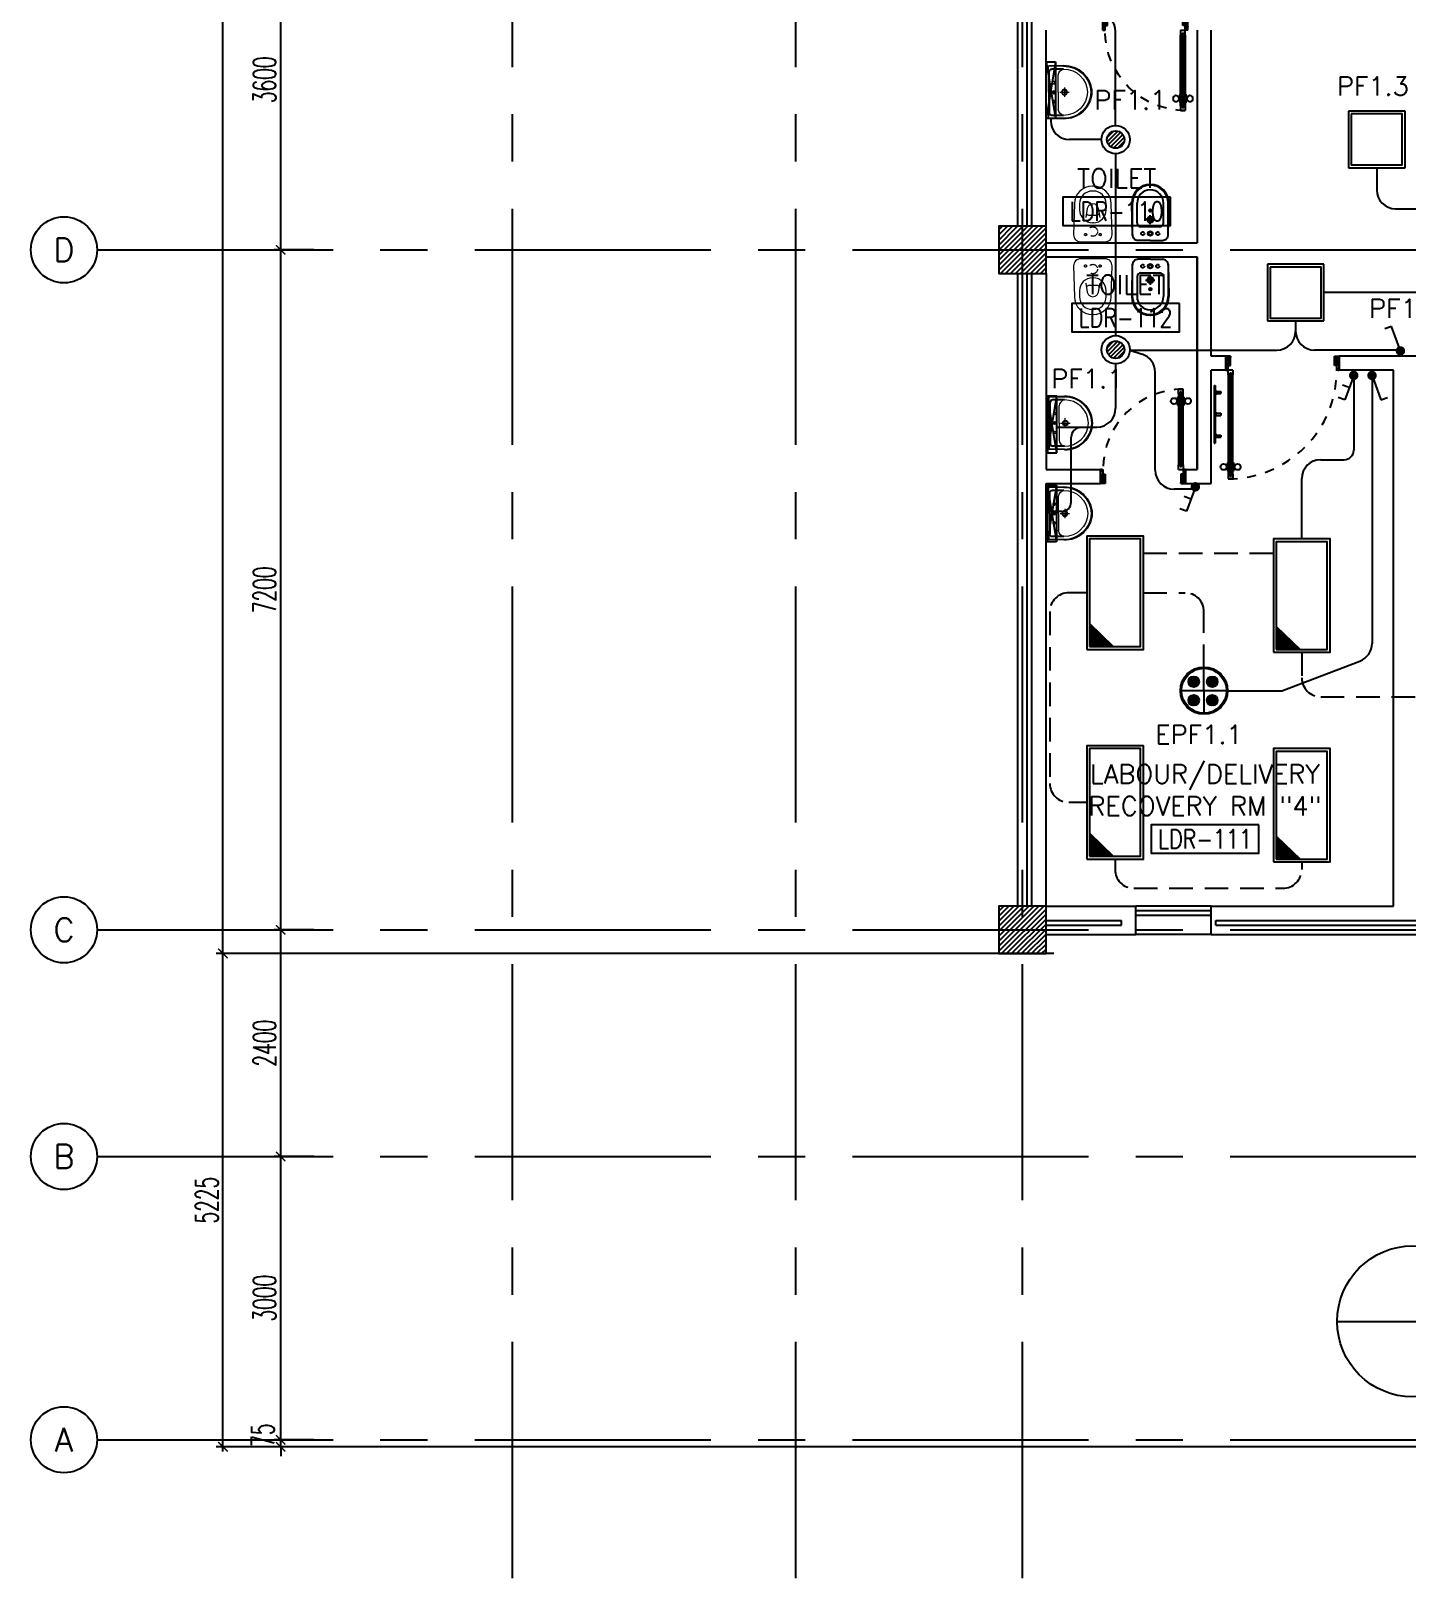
# Model space of a CAD drawing. Extents: x -0.3 to 91.9, y -1.1 to 78.4.
# Drawn here: x -0.35 to 14.22, y -1.11 to 15.27 of the extents above; entities that cross this region are included whole.
import ezdxf
from ezdxf.enums import TextEntityAlignment as Align

# ---------------------------------------------------------------- set-up
doc = ezdxf.new("R2010")
doc.units = 0
doc.header["$MEASUREMENT"] = 0
doc.header["$PDMODE"] = 34
for name, pattern in [('CENTERX2', [4, 2.5, -0.5, 0.5, -0.5]), ('DASHED', [0.75, 0.5, -0.25]), ('HIDDEN', [0.375, 0.25, -0.125]), ('HIDDEN2', [0.1875, 0.125, -0.0625])]:
    doc.linetypes.add(name, pattern=pattern)
doc.layers.get('0').update_dxf_attribs({"linetype": 'CONTINUOUS'})
doc.layers.get('DEFPOINTS').update_dxf_attribs({"linetype": 'CONTINUOUS'})
for name, color, linetype in [('AX-CR', 11, 'CONTINUOUS'), ('AX-DIM', 11, 'CONTINUOUS'), ('AX-TXT', 2, 'CONTINUOUS'), ('AXES', 11, 'CENTERX2'), ('COL', 11, 'CONTINUOUS'), ('DOOR', 7, 'CONTINUOUS'), ('E-CLINE', 4, 'CONTINUOUS'), ('E-HLINE', 4, 'HIDDEN'), ('E-LITE', 4, 'CONTINUOUS'), ('E-SWITCH', 4, 'CONTINUOUS'), ('E-TEXT', 4, 'CONTINUOUS'), ('EL-LITE', 4, 'CONTINUOUS'), ('FIX', 11, 'CONTINUOUS'), ('HAT', 11, 'CONTINUOUS'), ('INSUL', 11, 'CONTINUOUS'), ('NON-MEDICAL', 11, 'CONTINUOUS'), ('RM-BOX', 11, 'CONTINUOUS'), ('RM-NAME', 11, 'CONTINUOUS'), ('RM-NO', 11, 'CONTINUOUS'), ('TITLETEXT', 6, 'CONTINUOUS'), ('WALL', 11, 'CONTINUOUS'), ('WIN', 7, 'CONTINUOUS')]:
    doc.layers.add(name, color=color, linetype=linetype)
doc.styles.add('ROMANS', font='ROMANS.shx', dxfattribs={"width": 0.6})
doc.dimstyles.new('STANDARD in', dxfattribs={"dimtxt": 0.24, "dimasz": 0.1, "dimexe": 0.07, "dimexo": 0.05, "dimgap": 0.05, "dimtad": 1, "dimdec": 0, "dimlfac": 1000, "dimzin": 0, "dimdsep": 46, "dimtxsty": 'ROMANS', "dimblk": 'ARCHTICK', "dimcen": 0.05, "dimdle": 0.05, "dimclrd": 7, "dimclre": 7, "dimclrt": 2, "dimadec": 0, "dimazin": 0, "dimtfac": 1, "dimtdec": 0, "dimtmove": 2, "dimatfit": 3, "dimldrblk": 'ARCHTICK', "dimfxl": 0, "dimtolj": 1, "dimtzin": 0, "dimarcsym": 0})

# ---------------------------------------------------------------- blocks, each defined once
blk = doc.blocks.new('*X129')
at = {"color": 0}
for p, q in [((24139, 118273), (24616, 118750)), ((24139, 118326), (24563, 118750)), ((24139, 118379), (24510, 118750)), ((24139, 118432), (24457, 118750)), ((24139, 118485), (24404, 118750)), ((24139, 118538), (24351, 118750)), ((24139, 118591), (24298, 118750)), ((24139, 118644), (24245, 118750)), ((24139, 118697), (24192, 118750)), ((24169, 118250), (24639, 118720)), ((24222, 118250), (24639, 118667)), ((24275, 118250), (24639, 118614)), ((24328, 118250), (24639, 118561)), ((24381, 118250), (24639, 118508)), ((24434, 118250), (24639, 118455)), ((24487, 118250), (24639, 118402)), ((24540, 118250), (24639, 118349)), ((24593, 118250), (24639, 118296))]:
    blk.add_line(p, q, dxfattribs=at)
blk = doc.blocks.new('*X124')
at = {"color": 0}
for p, q in [((24139, 125485), (24604, 125950)), ((24139, 125538), (24551, 125950)), ((24139, 125591), (24498, 125950)), ((24139, 125644), (24445, 125950)), ((24139, 125697), (24392, 125950)), ((24139, 125750), (24338, 125950)), ((24139, 125803), (24285, 125950)), ((24139, 125857), (24232, 125950)), ((24139, 125910), (24179, 125950)), ((24157, 125450), (24639, 125932)), ((24210, 125450), (24639, 125879)), ((24263, 125450), (24639, 125826)), ((24316, 125450), (24639, 125773)), ((24369, 125450), (24639, 125720)), ((24422, 125450), (24639, 125667)), ((24475, 125450), (24639, 125614)), ((24528, 125450), (24639, 125561)), ((24581, 125450), (24639, 125508)), ((24634, 125450), (24639, 125455))]:
    blk.add_line(p, q, dxfattribs=at)
blk = doc.blocks.new('RM1')
at = {"layer": 'RM-BOX'}
blk.add_lwpolyline([(570, -200), (-570, -200), (-570, -500), (570, -500)], close=True, dxfattribs=at)
at = {"layer": 'RM-NAME', "style": 'ROMANS'}
for tag, p in [('ROOMNAME1', (0, 324)), ('ROOMNAME2', (0, 0))]:
    blk.add_attdef(tag, text='', height=200, dxfattribs=at).set_placement(p, align=Align.MIDDLE)
at = {"layer": 'RM-NO', "style": 'ROMANS', "width": 0.8}
blk.add_attdef('ROOMNO', text='', height=200, dxfattribs=at).set_placement((0, -350), align=Align.MIDDLE)
blk = doc.blocks.new('AXL')
at = {"layer": 'AX-CR'}
blk.add_circle((-350, 0), 350, dxfattribs=at)
at = {"layer": 'AX-TXT', "style": 'ROMANS'}
blk.add_attdef('AX', text='', height=250, dxfattribs=at).set_placement((-350, 0), align=Align.MIDDLE)
blk = doc.blocks.new('_ARCHTICK')
at = {"color": 0, "linetype": 'ByBlock', "const_width": 0.15}
blk.add_lwpolyline([(-0.5, -0.5), (0.5, 0.5)], dxfattribs=at)
blk = doc.blocks.new('*D159')
at = {"layer": 'AX-DIM', "color": 7, "lineweight": -2, "ltscale": 0.3}
for p, q in [((9.805, 64.82), (1.613, 64.82)), ((1.683, 5.45), (1.683, 64.87)), ((10.483, 5.5), (1.613, 5.5))]:
    blk.add_line(p, q, dxfattribs=at)
at = {"layer": 'DEFPOINTS', "color": 0, "ltscale": 0.3}
for p in [(1.683, 64.82), (9.855, 64.82), (10.533, 5.5)]:
    blk.add_point(p, dxfattribs=at)
at = {"layer": 'AX-DIM', "color": 7, "lineweight": -2, "ltscale": 0.3, "xscale": 0.1, "yscale": 0.1, "zscale": 0.1}
for p, rotation in [((1.683, 64.82), 90), ((1.683, 5.5), 270)]:
    blk.add_blockref('_ARCHTICK', p, dxfattribs=dict(at, rotation=rotation))
at = {"layer": 'AX-DIM', "color": 2, "ltscale": 0.3, "insert": (1.513, 35.16), "char_height": 0.24, "attachment_point": 5, "rotation": 90, "style": 'ROMANS'}
blk.add_mtext('\\A1;59320', dxfattribs=at)
blk = doc.blocks.new('*D171')
at = {"layer": 'AX-DIM', "color": 7, "lineweight": -2, "ltscale": 0.3}
for p, q in [((2.645, 16.55), (2.225, 16.55)), ((2.295, 12.9), (2.295, 16.6)), ((2.645, 12.95), (2.225, 12.95))]:
    blk.add_line(p, q, dxfattribs=at)
at = {"layer": 'DEFPOINTS', "color": 0, "ltscale": 0.3}
for p in [(2.295, 16.55), (2.695, 16.55), (2.695, 12.95)]:
    blk.add_point(p, dxfattribs=at)
at = {"layer": 'AX-DIM', "color": 7, "lineweight": -2, "ltscale": 0.3, "xscale": 0.1, "yscale": 0.1, "zscale": 0.1}
for p, rotation in [((2.295, 16.55), 90), ((2.295, 12.95), 270)]:
    blk.add_blockref('_ARCHTICK', p, dxfattribs=dict(at, rotation=rotation))
at = {"layer": 'AX-DIM', "color": 2, "ltscale": 0.3, "insert": (2.125, 14.75), "char_height": 0.24, "attachment_point": 5, "rotation": 90, "style": 'ROMANS'}
blk.add_mtext('\\A1;3600', dxfattribs=at)
blk = doc.blocks.new('*D172')
at = {"layer": 'AX-DIM', "color": 7, "lineweight": -2, "ltscale": 0.3}
for p, q in [((2.645, 12.95), (2.225, 12.95)), ((2.295, 5.7), (2.295, 13)), ((2.645, 5.75), (2.225, 5.75))]:
    blk.add_line(p, q, dxfattribs=at)
at = {"layer": 'DEFPOINTS', "color": 0, "ltscale": 0.3}
for p in [(2.295, 12.95), (2.695, 12.95), (2.695, 5.75)]:
    blk.add_point(p, dxfattribs=at)
at = {"layer": 'AX-DIM', "color": 7, "lineweight": -2, "ltscale": 0.3, "xscale": 0.1, "yscale": 0.1, "zscale": 0.1}
for p, rotation in [((2.295, 12.95), 90), ((2.295, 5.75), 270)]:
    blk.add_blockref('_ARCHTICK', p, dxfattribs=dict(at, rotation=rotation))
at = {"layer": 'AX-DIM', "color": 2, "ltscale": 0.3, "insert": (2.125, 9.35), "char_height": 0.24, "attachment_point": 5, "rotation": 90, "style": 'ROMANS'}
blk.add_mtext('\\A1;7200', dxfattribs=at)
blk = doc.blocks.new('*D173')
at = {"layer": 'AX-DIM', "color": 7, "lineweight": -2, "ltscale": 0.3}
for p, q in [((2.645, 5.75), (2.225, 5.75)), ((2.295, 3.3), (2.295, 5.8)), ((2.645, 3.35), (2.225, 3.35))]:
    blk.add_line(p, q, dxfattribs=at)
at = {"layer": 'DEFPOINTS', "color": 0, "ltscale": 0.3}
for p in [(2.295, 5.75), (2.695, 5.75), (2.695, 3.35)]:
    blk.add_point(p, dxfattribs=at)
at = {"layer": 'AX-DIM', "color": 7, "lineweight": -2, "ltscale": 0.3, "xscale": 0.1, "yscale": 0.1, "zscale": 0.1}
for p, rotation in [((2.295, 5.75), 90), ((2.295, 3.35), 270)]:
    blk.add_blockref('_ARCHTICK', p, dxfattribs=dict(at, rotation=rotation))
at = {"layer": 'AX-DIM', "color": 2, "ltscale": 0.3, "insert": (2.125, 4.55), "char_height": 0.24, "attachment_point": 5, "rotation": 90, "style": 'ROMANS'}
blk.add_mtext('\\A1;2400', dxfattribs=at)
blk = doc.blocks.new('*D174')
at = {"layer": 'AX-DIM', "color": 7, "lineweight": -2, "ltscale": 0.3}
for p, q in [((2.645, 3.35), (2.225, 3.35)), ((2.295, 0.3), (2.295, 3.4)), ((2.645, 0.35), (2.225, 0.35))]:
    blk.add_line(p, q, dxfattribs=at)
at = {"layer": 'DEFPOINTS', "color": 0, "ltscale": 0.3}
for p in [(2.295, 3.35), (2.695, 3.35), (2.695, 0.35)]:
    blk.add_point(p, dxfattribs=at)
at = {"layer": 'AX-DIM', "color": 7, "lineweight": -2, "ltscale": 0.3, "xscale": 0.1, "yscale": 0.1, "zscale": 0.1}
for p, rotation in [((2.295, 3.35), 90), ((2.295, 0.35), 270)]:
    blk.add_blockref('_ARCHTICK', p, dxfattribs=dict(at, rotation=rotation))
at = {"layer": 'AX-DIM', "color": 2, "ltscale": 0.3, "insert": (2.125, 1.85), "char_height": 0.24, "attachment_point": 5, "rotation": 90, "style": 'ROMANS'}
blk.add_mtext('\\A1;3000', dxfattribs=at)
blk = doc.blocks.new('COL50')
at = {"layer": 'COL'}
blk.add_lwpolyline([(-250, 250), (-250, -250), (250, -250), (250, 250)], close=True, dxfattribs=at)
blk = doc.blocks.new('*D183')
at = {"layer": 'AX-DIM', "color": 7, "lineweight": -2, "ltscale": 0.3}
for p, q in [((2.333, 5.5), (1.613, 5.5)), ((1.683, 0.225), (1.683, 5.55)), ((18.259, 0.275), (1.613, 0.275))]:
    blk.add_line(p, q, dxfattribs=at)
at = {"layer": 'DEFPOINTS', "color": 0, "ltscale": 0.3}
for p in [(1.683, 5.5), (2.383, 5.5), (18.309, 0.275)]:
    blk.add_point(p, dxfattribs=at)
at = {"layer": 'AX-DIM', "color": 7, "lineweight": -2, "ltscale": 0.3, "xscale": 0.1, "yscale": 0.1, "zscale": 0.1}
for p, rotation in [((1.683, 5.5), 90), ((1.683, 0.275), 270)]:
    blk.add_blockref('_ARCHTICK', p, dxfattribs=dict(at, rotation=rotation))
at = {"layer": 'AX-DIM', "color": 2, "ltscale": 0.3, "insert": (1.513, 2.887), "char_height": 0.24, "attachment_point": 5, "rotation": 90, "style": 'ROMANS'}
blk.add_mtext('\\A1;5225', dxfattribs=at)
blk = doc.blocks.new('*D184')
at = {"layer": 'AX-DIM', "color": 7, "lineweight": -2, "ltscale": 0.3}
for p, q in [((2.645, 0.35), (2.225, 0.35)), ((2.295, 0.35), (2.295, 0.45)), ((2.295, 0.275), (2.295, 0.35)), ((2.645, 0.275), (2.225, 0.275)), ((2.295, 0.275), (2.295, 0.175))]:
    blk.add_line(p, q, dxfattribs=at)
at = {"layer": 'DEFPOINTS', "color": 0, "ltscale": 0.3}
for p in [(2.295, 0.35), (2.695, 0.35), (2.695, 0.275)]:
    blk.add_point(p, dxfattribs=at)
at = {"layer": 'AX-DIM', "color": 7, "lineweight": -2, "ltscale": 0.3, "xscale": 0.1, "yscale": 0.1, "zscale": 0.1}
for p, rotation in [((2.295, 0.35), 270), ((2.295, 0.275), 90)]:
    blk.add_blockref('_ARCHTICK', p, dxfattribs=dict(at, rotation=rotation))
at = {"layer": 'AX-DIM', "color": 2, "ltscale": 0.3, "insert": (2.105, 0.398), "char_height": 0.24, "attachment_point": 5, "rotation": 90, "style": 'ROMANS'}
blk.add_mtext('\\A1;75', dxfattribs=at)
blk = doc.blocks.new('DOOR90')
at = {"layer": 'DOOR', "color": 0, "linetype": 'ByBlock'}
for p, q in [((-150, 0), (-150, -25)), ((-150, 0), (0, 0)), ((0, -50), (0, 0)), ((-1000, -25), (-1000, -75)), ((-1000, -75), (-1000, -25)), ((-950, -25), (-1000, -25)), ((-950, -75), (-1000, -75)), ((-970, -42), (-970, -58)), ((-950, -42), (-970, -42)), ((-950, -58), (-970, -58)), ((-950, -25), (-950, -42)), ((-950, -58), (-950, -75)), ((-918, -25), (-918, -18)), ((-828, -18), (-918, -18)), ((-918, -75), (-918, -82)), ((-828, -82), (-918, -82)), ((-905, -18), (-905, -9)), ((-905, -9), (-840, -9)), ((-905, -18), (-840, -18)), ((-905, -82), (-905, -91)), ((-905, -82), (-840, -82)), ((-905, -91), (-840, -91)), ((-840, -18), (-840, -9)), ((-840, -82), (-840, -91)), ((-828, -25), (-828, -18)), ((-828, -75), (-828, -82)), ((-200, -42), (-200, -25)), ((-200, -25), (-150, -25)), ((-180, -42), (-200, -42)), ((-200, -75), (-200, -58)), ((-200, -58), (-180, -58)), ((-150, -75), (-200, -75)), ((-180, -58), (-180, -42)), ((-150, -75), (-150, -25)), ((-150, -25), (-100, -25)), ((-100, -25), (-100, -50)), ((-100, -50), (0, -50)), ((-150, -900), (-150, -875)), ((-150, -875), (-100, -875)), ((0, -900), (-150, -900)), ((-150, -900), (0, -900)), ((-100, -850), (0, -850)), ((-100, -875), (-100, -850)), ((0, -850), (0, -900))]:
    blk.add_line(p, q, dxfattribs=at)
at = {"layer": 'DOOR', "color": 9, "linetype": 'ByBlock'}
for p, q in [((0, -50), (-114, 0)), ((0, -50), (-40, 0)), ((0, -50), (-100, -37)), ((0, -850), (-114, -900)), ((0, -850), (-100, -863)), ((0, -850), (-40, -900))]:
    blk.add_line(p, q, dxfattribs=at)
at = {"layer": 'DOOR', "linetype": 'ByBlock'}
for p, q in [((-200, -25), (-950, -25)), ((-200, -42), (-950, -42)), ((-200, -58), (-950, -58)), ((-950, -75), (-200, -75))]:
    blk.add_line(p, q, dxfattribs=at)
at = {"layer": 'DOOR', "color": 0, "linetype": 'ByBlock'}
for centre in [(-873, 24), (-873, -124)]:
    blk.add_circle(centre, 32.4, dxfattribs=at)
at = {"layer": 'DOOR', "color": 9, "linetype": 'ByBlock'}
for centre, radius, start, end in [((0, -50), 154, 161.1053, 166.2858), ((0, -50), 134, 158.1598, 169.28), ((0, -50), 94.4, 148.0182, 180), ((0, -50), 74.4, 137.7764, 180), ((0, -50), 114, 154.0838, 167.3774), ((0, -50), 54.4, 113.2074, 180), ((0, -50), 34.4, 90, 180), ((0, -50), 14.4, 90, 180), ((0, -850), 154, 193.7142, 198.8947), ((0, -850), 134, 190.72, 201.8402), ((0, -850), 94.4, 180, 211.9818), ((0, -850), 74.4, 180, 222.2236), ((0, -850), 54.4, 180, 246.7926), ((0, -850), 34.4, 180, 270), ((0, -850), 14.4, 180, 270)]:
    blk.add_arc(centre, radius, start, end, dxfattribs=at)
at = {"layer": 'DOOR', "linetype": 'HIDDEN', "ltscale": 0.5}
blk.add_arc((-150, -25), 850, 180, 270, dxfattribs=at)
blk = doc.blocks.new('DOOR100')
at = {"layer": 'DOOR', "color": 0, "linetype": 'ByBlock'}
for p, q in [((-82, 1205), (-91, 1205)), ((-91, 1205), (-91, 1140)), ((-75, 1218), (-82, 1218)), ((-82, 1128), (-82, 1218)), ((-82, 1205), (-82, 1140)), ((-25, 1300), (-75, 1300)), ((-75, 1300), (-25, 1300)), ((-75, 1250), (-75, 1300)), ((-58, 1250), (-75, 1250)), ((-42, 1270), (-58, 1270)), ((-58, 1250), (-58, 1270)), ((-42, 1250), (-42, 1270)), ((-25, 1250), (-42, 1250)), ((-25, 1250), (-25, 1300)), ((-25, 1218), (-18, 1218)), ((-18, 1128), (-18, 1218)), ((-18, 1205), (-9, 1205)), ((-18, 1205), (-18, 1140)), ((-9, 1205), (-9, 1140)), ((-82, 1140), (-91, 1140)), ((-75, 1128), (-82, 1128)), ((-25, 1128), (-18, 1128)), ((-18, 1140), (-9, 1140)), ((-75, 200), (-58, 200)), ((-75, 150), (-75, 200)), ((-58, 200), (-58, 180)), ((-58, 180), (-42, 180)), ((-42, 200), (-25, 200)), ((-42, 180), (-42, 200)), ((-25, 200), (-25, 150)), ((-1200, 0), (-1200, 150)), ((-1200, 150), (-1175, 150)), ((-1200, 150), (-1200, 0)), ((-1150, 0), (-1200, 0)), ((-1175, 150), (-1175, 100)), ((-1175, 100), (-1150, 100)), ((-1150, 100), (-1150, 0)), ((-75, 150), (-25, 150)), ((-50, 100), (-50, 0)), ((-25, 100), (-50, 100)), ((-50, 0), (0, 0)), ((0, 150), (-25, 150)), ((-25, 150), (-25, 100)), ((0, 150), (0, 0))]:
    blk.add_line(p, q, dxfattribs=at)
at = {"layer": 'DOOR', "linetype": 'ByBlock'}
for p, q in [((-75, 1250), (-75, 200)), ((-58, 200), (-58, 1250)), ((-42, 200), (-42, 1250)), ((-25, 200), (-25, 1250)), ((0, 0), (0, 150))]:
    blk.add_line(p, q, dxfattribs=at)
at = {"layer": 'DOOR', "color": 9, "linetype": 'ByBlock'}
for p, q in [((-1150, 0), (-1200, 114)), ((-1150, 0), (-1200, 40)), ((-1150, 0), (-1163, 100)), ((-50, 0), (0, 114)), ((-50, 0), (-37, 100)), ((-50, 0), (0, 40))]:
    blk.add_line(p, q, dxfattribs=at)
at = {"layer": 'DOOR', "color": 0, "linetype": 'ByBlock'}
for centre in [(-124, 1173), (24, 1173)]:
    blk.add_circle(centre, 32.4, dxfattribs=at)
at = {"layer": 'DOOR', "linetype": 'HIDDEN', "ltscale": 0.5}
blk.add_arc((-25, 150), 1150, 90, 180.0001, dxfattribs=at)
at = {"layer": 'DOOR', "color": 9, "linetype": 'ByBlock'}
for centre, radius, start, end in [((-1150, 0), 154, 103.7142, 108.8947), ((-1150, 0), 134, 100.72, 111.8402), ((-1150, 0), 94.4, 90, 121.9818), ((-1150, 0), 74.4, 90, 132.2236), ((-1150, 0), 54.4, 90, 156.7926), ((-1150, 0), 34.4, 90, 180), ((-1150, 0), 14.4, 90, 180), ((-50, 0), 94.4, 58.0182, 90), ((-50, 0), 74.4, 47.7764, 90), ((-50, 0), 54.4, 23.2074, 90), ((-50, 0), 34.4, 0, 90), ((-50, 0), 14.4, 0, 90), ((-50, 0), 134, 68.1598, 79.28), ((-50, 0), 114, 64.0838, 77.3774), ((-50, 0), 154, 71.1053, 76.2858)]:
    blk.add_arc(centre, radius, start, end, dxfattribs=at)
blk = doc.blocks.new('A$C49F1192B')
at = {"layer": 'DOOR', "color": 0, "linetype": 'ByBlock', "xscale": -1, "rotation": 270}
blk.add_blockref('DOOR100', (0, 1200), dxfattribs=at)
blk = doc.blocks.new('WC1')
at = {"layer": 'FIX', "lineweight": 20}
for p, q in [((-210, 204), (-538, 194)), ((-727, 5), (-727, -5)), ((-674, 5), (-674, -5)), ((-534, 24), (-540, 0)), ((-540, 0), (-534, -24)), ((-475, 141), (-538, 141)), ((-395, 76), (-490, 60)), ((-339, 5), (-339, -5)), ((-538, -141), (-475, -141)), ((-490, -60), (-395, -76)), ((-538, -194), (-210, -204))]:
    blk.add_line(p, q, dxfattribs=at)
at = {"layer": 'FIX', "linetype": 'Continuous', "lineweight": 20}
blk.add_line((-420, -47), (-420, 45), dxfattribs=at)
at = {"layer": 'FIX', "lineweight": 20}
blk.add_lwpolyline([(-213, -204), (-210, -204, 0.414214), (-137, -131), (-137, 0), (-137, 131, 0.414214), (-210, 204)], format="xyb", dxfattribs=at)
at = {"layer": 'FIX', "linetype": 'HIDDEN2', "lineweight": 20, "ltscale": 0.3}
blk.add_circle((-245, 0), 49.8, dxfattribs=at)
at = {"layer": 'FIX', "linetype": 'HIDDEN', "lineweight": 20, "ltscale": 0.05}
for centre in [(-213, 78), (-213, -77)]:
    blk.add_circle(centre, 11.6, dxfattribs=at)
at = {"layer": 'FIX', "lineweight": 20}
for centre, radius, start, end in [((-538, 5), 189, 90, 180), ((-538, 5), 136, 90, 180), ((-473, -7), 68.2, 128.9242, 152.8468), ((-464, -18), 82, 108.496, 128.9242), ((-475, 5), 136, 360, 90), ((-538, -5), 189, 180, 270), ((-538, -5), 136, 180, 270), ((-473, 7), 68.2, 207.1532, 231.0758), ((-464, 18), 82, 231.0758, 251.504), ((-475, -5), 136, 270, 0)]:
    blk.add_arc(centre, radius, start, end, dxfattribs=at)
at = {"layer": 'FIX', "linetype": 'Continuous', "lineweight": 20}
for centre, start, end in [((-443, 46), 357.6662, 91.6121), ((-442, -46), 268.3879, 2.3338)]:
    blk.add_arc(centre, 22.3, start, end, dxfattribs=at)
blk = doc.blocks.new('BIDET1')
at = {"layer": 'FIX'}
for p, q in [((-88, 190), (-428, 190)), ((-617, 2), (-617, -3)), ((-210, 140), (-420, 140)), ((-352, 1), (-352, 1)), ((-350, 5), (-350, 5)), ((-348, 1), (-348, 1)), ((-346, 5), (-346, 5)), ((-344, 9), (-344, 9)), ((-344, 1), (-344, 1)), ((-342, 5), (-342, 5)), ((-341, 9), (-341, 9)), ((-341, 1), (-341, 1)), ((-339, 5), (-339, 5)), ((-337, 1), (-337, 1)), ((-335, 5), (-335, 5)), ((-333, 1), (-333, 1)), ((-170, 100), (-170, -100)), ((-25, -3), (-25, 128)), ((-617, -8), (-617, -3)), ((-210, -140), (-420, -140)), ((-350, -2), (-350, -2)), ((-348, -6), (-348, -6)), ((-346, -2), (-346, -2)), ((-346, -10), (-346, -10)), ((-344, -6), (-344, -6)), ((-342, -2), (-342, -2)), ((-342, -10), (-342, -10)), ((-341, -6), (-341, -6)), ((-339, -2), (-339, -2)), ((-339, -10), (-339, -10)), ((-337, -6), (-337, -6)), ((-335, -2), (-335, -2)), ((-333, -6), (-333, -6)), ((-331, -2), (-331, -2)), ((-25, -3), (-25, -134)), ((-88, -190), (-428, -190))]:
    blk.add_line(p, q, dxfattribs=at)
at = {"layer": 'FIX', "linetype": 'ByBlock', "ltscale": 0.3}
for p, q in [((-75, 190), (-420, 197)), ((-75, -190), (-420, -197))]:
    blk.add_line(p, q, dxfattribs=at)
at = {"layer": 'FIX', "linetype": 'DASHED', "ltscale": 0.05}
for p, q in [((-196, 0), (-294, 0)), ((-245, 49), (-245, -49))]:
    blk.add_line(p, q, dxfattribs=at)
at = {"layer": 'FIX'}
for centre, radius in [((-342, 0), 13.8), ((-342, 0), 11), ((-245, 0), 31.7), ((-245, 0), 22.5), ((-98, 0), 24.5), ((-98, 0), 17.5)]:
    blk.add_circle(centre, radius, dxfattribs=at)
at = {"layer": 'FIX', "linetype": 'HIDDEN', "ltscale": 0.05}
for centre in [(-98, 80), (-98, -80)]:
    blk.add_circle(centre, 17.5, dxfattribs=at)
at = {"layer": 'FIX', "linetype": 'ByBlock', "ltscale": 0.3}
blk.add_arc((-420, 0), 197, 90, 270, dxfattribs=at)
at = {"layer": 'FIX'}
for centre, radius, start, end in [((-420, 0), 190, 90, 270), ((-87, 128), 62.1, 0.1463, 90.8397), ((-420, 0), 140, 90, 270), ((-210, 100), 40, 0, 90), ((-210, -100), 40, 270, 0), ((-87, -128), 62.1, 269.1603, 359.8537)]:
    blk.add_arc(centre, radius, start, end, dxfattribs=at)
blk = doc.blocks.new('LAV1')
at = {"layer": 'FIX', "linetype": 'ByBlock', "ltscale": 0.3}
for p, q in [((-280, 210), (-275, 50)), ((-245, 210), (-245, 85)), ((245, 210), (245, 85)), ((280, 210), (275, 50)), ((0, 60), (-220, 60)), ((0, 60), (220, 60))]:
    blk.add_line(p, q, dxfattribs=at)
at = {"layer": 'FIX', "linetype": 'Continuous', "lineweight": 20}
for p, q in [((-275, 210), (-275, 50)), ((275, 210), (275, 50)), ((0, 50), (-275, 50)), ((0, 50), (-252, 50)), ((0, 155), (-181, 155)), ((0, 155), (181, 155)), ((0, 50), (252, 50)), ((0, 50), (275, 50))]:
    blk.add_line(p, q, dxfattribs=at)
at = {"layer": 'FIX', "linetype": 'DASHED', "lineweight": 20, "ltscale": 0.05}
for p, q in [((50, 220), (-50, 220)), ((0, 170), (0, 270)), ((0, 170), (0, 270))]:
    blk.add_line(p, q, dxfattribs=at)
at = {"layer": 'FIX', "lineweight": 20}
for p, q in [((16, 107), (-15, 107)), ((0, 92), (0, 123))]:
    blk.add_line(p, q, dxfattribs=at)
for centre, radius in [((0, 220), 29.5), ((0, 220), 22.5), ((0, 107), 15.5)]:
    blk.add_circle(centre, radius, dxfattribs=at)
at = {"layer": 'FIX', "linetype": 'HIDDEN', "lineweight": 20, "ltscale": 0.05}
for centre in [(-100, 107), (100, 107)]:
    blk.add_circle(centre, 12.4, dxfattribs=at)
at = {"layer": 'FIX', "linetype": 'ByBlock', "ltscale": 0.3}
for centre, radius, start, end in [((7, 220), 287, 91.3776, 182.0064), ((-7, 220), 287, 357.9936, 88.6224), ((-220, 85), 24.9, 179.7021, 269.9486), ((220, 85), 24.9, 270.0514, 0.2979)]:
    blk.add_arc(centre, radius, start, end, dxfattribs=at)
at = {"layer": 'FIX', "linetype": 'Continuous', "lineweight": 20}
for centre, radius, start, end in [((8, 217), 283, 91.6988, 181.351), ((-8, 217), 283, 358.649, 88.3012), ((8, 212), 253, 91.7328, 180.4884), ((-8, 212), 253, 359.5116, 88.2672), ((-179, 222), 66.9, 190.2006, 268.0786), ((179, 222), 66.9, 271.9214, 349.7994)]:
    blk.add_arc(centre, radius, start, end, dxfattribs=at)
blk = doc.blocks.new('L44OP')
at = {"layer": 'E-LITE'}
h = blk.add_hatch(dxfattribs=at)
h.set_pattern_fill('ANSI31', color=8, scale=0.08, style=0)
h.set_pattern_definition([(45, (-219618.539252, -21540.879964), (-0.00707106781187, 0.00707106781187), [])])
h.paths.add_polyline_path([(-0.326, 0.27), (-0.57, 0.27), (-0.57, 0.018)])
at = {"layer": 'E-LITE', "color": 8}
blk.add_line((-0.326, 0.27), (-0.57, 0.018), dxfattribs=at)
at = {"layer": 'E-LITE'}
blk.add_lwpolyline([(-0.6, 0.3), (-0.6, -0.3), (0.6, -0.3), (0.6, 0.3)], close=True, dxfattribs=at)
at = {"layer": 'E-LITE', "color": 8}
blk.add_lwpolyline([(-0.57, 0.27), (-0.57, -0.27), (0.57, -0.27), (0.57, 0.27)], close=True, dxfattribs=at)
blk = doc.blocks.new('*X59')
at = {"color": 0}
for p, q in [((21548.527, 18540.142), (21548.801, 18540.415)), ((21548.529, 18539.966), (21548.977, 18540.414)), ((21548.584, 18539.845), (21549.098, 18540.359)), ((21548.672, 18539.756), (21549.187, 18540.271)), ((21548.793, 18539.7), (21549.243, 18540.15)), ((21548.966, 18539.696), (21549.246, 18539.977))]:
    blk.add_line(p, q, dxfattribs=at)
blk = doc.blocks.new('SPOT')
at = {"layer": 'E-LITE'}
for radius in [0.6, 0.369]:
    blk.add_circle((0, 0), radius, dxfattribs=at)
at = {"layer": 'E-LITE', "color": 8}
blk.add_blockref('*X59', (-21548.886, -18540.056), dxfattribs=at)
blk = doc.blocks.new('DL')
at = {"color": 8}
for p, q in [((-166, 99), (-113, 152)), ((-165, 87), (-101, 151)), ((-163, 77), (-91, 149)), ((-162, 115), (-129, 148)), ((-159, 69), (-83, 145)), ((-154, 61), (-75, 140)), ((-149, 55), (-69, 135)), ((-142, 49), (-63, 128)), ((-134, 44), (-59, 120)), ((-125, 41), (-55, 111)), ((-115, 39), (-53, 101)), ((-102, 39), (-53, 88)), ((-84, 45), (-59, 70)), ((31, 99), (84, 152)), ((32, 87), (96, 151)), ((34, 77), (106, 149)), ((35, 115), (68, 148)), ((38, 69), (114, 145)), ((42, 61), (122, 140)), ((48, 55), (128, 135)), ((55, 49), (134, 128)), ((63, 44), (138, 120)), ((72, 41), (142, 111)), ((82, 39), (144, 101)), ((95, 39), (144, 88)), ((113, 45), (138, 70)), ((-166, -98), (-113, -45)), ((-165, -110), (-101, -46)), ((-163, -120), (-91, -48)), ((-162, -82), (-129, -49)), ((-159, -128), (-83, -52)), ((-154, -136), (-75, -56)), ((-149, -142), (-69, -62)), ((-142, -148), (-63, -69)), ((-134, -152), (-59, -77)), ((-125, -156), (-55, -86)), ((-115, -158), (-53, -96)), ((-102, -158), (-53, -109)), ((-84, -152), (-59, -127)), ((31, -98), (84, -45)), ((32, -110), (96, -46)), ((34, -120), (106, -48)), ((35, -82), (68, -49)), ((38, -128), (114, -52)), ((42, -136), (122, -56)), ((48, -142), (128, -62)), ((55, -148), (134, -69)), ((63, -152), (138, -77)), ((72, -156), (142, -86)), ((82, -158), (144, -96)), ((95, -158), (144, -109)), ((113, -152), (138, -127))]:
    blk.add_line(p, q, dxfattribs=at)
at = {"layer": 'EL-LITE', "color": 4}
for p, q in [((1, -238), (-1, 238)), ((238, 0), (-238, 0))]:
    blk.add_line(p, q, dxfattribs=at)
at = {"layer": 'EL-LITE', "color": 2}
blk.add_circle((0, 0), 250, dxfattribs=at)
at = {"layer": 'EL-LITE', "color": 4}
for centre, radius in [((0, 0), 238), ((-109, 95), 56.6), ((88, 95), 56.6), ((-109, -102), 56.6), ((88, -102), 56.6)]:
    blk.add_circle(centre, radius, dxfattribs=at)
blk = doc.blocks.new('L42')
at = {"layer": 'E-LITE'}
for p, q in [((0.3, 0.3), (-0.3, 0.3)), ((-0.3, 0.3), (-0.3, -0.3)), ((0.3, -0.3), (0.3, 0.3)), ((-0.3, -0.3), (0.3, -0.3))]:
    blk.add_line(p, q, dxfattribs=at)
at = {"layer": 'E-LITE', "color": 8}
blk.add_lwpolyline([(-0.27, 0.27), (-0.27, -0.27), (0.27, -0.27), (0.27, 0.27)], close=True, dxfattribs=at)
blk = doc.blocks.new('MR20')
at = {"layer": 'E-LITE'}
for p, q in [((-300, 100), (-300, 0)), ((-300, 100), (-300, 0)), ((-300, 0), (300, 0)), ((-300, 0), (300, 0)), ((-300, 0), (300, 0)), ((-300, 0), (-300, 0)), ((300, 0), (300, 100)), ((300, 0), (300, 100)), ((300, 0), (300, 0))]:
    blk.add_line(p, q, dxfattribs=at)
at = {"layer": 'E-LITE', "color": 3}
blk.add_line((300, 100), (-300, 100), dxfattribs=at)
at = {"layer": 'E-LITE', "color": 8}
for p, q in [((300, 0), (-300, 100)), ((300, 100), (-300, 0))]:
    blk.add_line(p, q, dxfattribs=at)

msp = doc.modelspace()

# ---------------------------------------------------------------- linework, layer by layer
at = {"color": 0, "linetype": 'ByBlock'}
msp.add_arc((0, 0), 0.2, 0, 0, dxfattribs=at)
at = {"layer": 'AXES'}
for p, q in [((4.75, -1.1143), (4.75, 77.6984)), ((7.75, -1.1143), (7.75, 77.6984)), ((10.15, -1.1143), (10.15, 43.805)), ((0.35, 12.95), (68.39, 12.95)), ((0.35, 5.75), (68.39, 5.75)), ((0.35, 3.35), (68.39, 3.35)), ((0.35, 0.35), (68.39, 0.35))]:
    msp.add_line(p, q, dxfattribs=at)
at = {"layer": 'E-CLINE', "color": 4, "linetype": 'ByBlock'}
for p, q in [((10.45, 14.3412), (10.45, 14.3173)), ((10.9873, 14.1173), (10.65, 14.1173)), ((11.1373, 13.9673), (11.1373, 12.0419)), ((13.9022, 13.8195), (13.9022, 13.5852)), ((15.1292, 12.4983), (13.3437, 12.4983)), ((13.0437, 12.1983), (13.0437, 12.0882)), ((10.5145, 11.0719), (10.9373, 11.0719))]:
    msp.add_line(p, q, dxfattribs=at)
at = {"layer": 'E-CLINE', "color": 4}
for p, q in [((14.1022, 13.3852), (18.5022, 13.3852)), ((11.2873, 11.8882), (12.8437, 11.8882)), ((11.1373, 11.7419), (11.1373, 11.2719)), ((10.6663, 10.2794), (10.6663, 10.9681)), ((10.5663, 10.1794), (10.4113, 10.1794))]:
    msp.add_line(p, q, dxfattribs=at)
at = {"layer": 'E-CLINE', "color": 4, "linetype": 'ByBlock'}
for centre, start, end in [((10.65, 14.3173), 180, 270), ((14.1022, 13.5852), 180, 270), ((12.8437, 12.0882), 270, 0), ((10.9373, 11.2719), 270, 0)]:
    msp.add_arc(centre, 0.2, start, end, dxfattribs=at)
at = {"layer": 'E-CLINE', "color": 4}
for centre, start, end in [((10.7663, 10.9681), 90, 180), ((10.5663, 10.2794), 270, 0)]:
    msp.add_arc(centre, 0.1, start, end, dxfattribs=at)
at = {"layer": 'E-HLINE', "color": 4}
for p, q in [((11.4305, 9.7377), (12.8086, 9.7377)), ((10.8305, 9.3191), (10.6403, 9.3191)), ((11.4305, 9.3191), (11.872, 9.3191)), ((10.4403, 9.1191), (10.4403, 7.2986)), ((12.072, 8.5196), (12.072, 9.1191)), ((13.1086, 8.6889), (13.1086, 8.4185)), ((13.3086, 8.2185), (15.1305, 8.2185)), ((10.8305, 7.0986), (10.6403, 7.0986)), ((11.1305, 6.4986), (11.1305, 6.3896)), ((13.1086, 6.4683), (13.1086, 6.3896)), ((11.3305, 6.1896), (12.9086, 6.1896))]:
    msp.add_line(p, q, dxfattribs=at)
for centre, start, end in [((10.6403, 9.1191), 90, 180), ((11.872, 9.1191), 0, 90), ((13.3086, 8.4185), 180, 270), ((10.6403, 7.2986), 180, 270), ((11.3305, 6.3896), 180, 270), ((12.9086, 6.3896), 270, 0)]:
    msp.add_arc(centre, 0.2, start, end, dxfattribs=at)
at = {"layer": 'E-SWITCH', "color": 4}
for p, q in [((11.1373, 14.2673), (11.1373, 15.261)), ((14.059, 12.1384), (13.9886, 12.1127)), ((14.1531, 11.88), (14.059, 12.1384)), ((11.2873, 11.8882), (11.4186, 11.8452)), ((14.1501, 11.8882), (13.2437, 11.8882)), ((11.5564, 10.6155), (11.5564, 11.6552)), ((13.6117, 11.4911), (13.5413, 11.5168)), ((13.6588, 11.6203), (13.5647, 11.3619)), ((13.6588, 11.6203), (13.6588, 10.8282)), ((13.8523, 11.6203), (13.9463, 11.3619)), ((13.8523, 11.6203), (13.8523, 8.7831)), ((13.5647, 11.3619), (13.4942, 11.3876)), ((13.9463, 11.3619), (14.0168, 11.3876)), ((13.3086, 10.7282), (13.5588, 10.7282)), ((13.1086, 9.8889), (13.1086, 10.5282)), ((11.9817, 10.4155), (11.7564, 10.4155)), ((11.9347, 10.3113), (11.8642, 10.337)), ((11.9817, 10.4405), (11.8877, 10.1821)), ((11.8877, 10.1821), (11.8172, 10.2077)), ((12.8957, 8.282), (13.7233, 8.5961)), ((12.3229, 8.282), (12.8957, 8.282))]:
    msp.add_line(p, q, dxfattribs=at)
at = {"layer": 'E-SWITCH', "color": 4, "const_width": 0.05}
for points in [[(14.1531, 11.855, -1), (14.1531, 11.905, -1)], [(13.6588, 11.6453, 1), (13.6588, 11.5953, 1)], [(13.8523, 11.6453, -1), (13.8523, 11.5953, -1)], [(11.9817, 10.4655, 1), (11.9817, 10.4155, 1)]]:
    msp.add_lwpolyline(points, format="xyb", close=True, dxfattribs=at)
at = {"layer": 'E-SWITCH', "color": 4}
for centre, radius, start, end in [((10.9373, 15.261), 0.2, 0, 90), ((13.2437, 12.0882), 0.2, 180, 270), ((11.3564, 11.6552), 0.2, 0, 71.88269), ((13.5588, 10.8282), 0.1, 270, 0), ((13.3086, 10.5282), 0.2, 90, 180), ((11.7564, 10.6155), 0.2, 180, 270), ((13.6523, 8.7831), 0.2, 290.78275, 0)]:
    msp.add_arc(centre, radius, start, end, dxfattribs=at)
at = {"layer": 'INSUL'}
for p, q in [((10.2, 13.2), (10.2, 16)), ((10.25, 13.2), (10.25, 16)), ((10.2, 6), (10.2, 12.7)), ((10.25, 6), (10.25, 12.7)), ((10.4, 5.85), (11.2, 5.85)), ((10.4, 5.8), (11.2, 5.8)), ((11.2, 5.8), (11.2, 5.85)), ((12.2, 5.8), (12.2, 5.85)), ((12.2, 5.85), (15.25, 5.85)), ((12.2, 5.8), (15.25, 5.8))]:
    msp.add_line(p, q, dxfattribs=at)
at = {"layer": 'NON-MEDICAL'}
for p, q in [((12.1812, 11.5131), (12.1929, 11.5131)), ((12.1812, 11.5131), (12.1812, 10.9035)), ((12.1929, 11.5131), (12.1929, 10.9035)), ((12.1929, 11.4621), (12.1975, 11.4621)), ((12.1929, 11.416), (12.1975, 11.416)), ((12.1975, 11.4621), (12.1975, 11.416)), ((12.1975, 11.4508), (12.2515, 11.4508)), ((12.1975, 11.4273), (12.2515, 11.4273)), ((12.2515, 11.4508), (12.2515, 11.4273)), ((12.1929, 11.2313), (12.1975, 11.2313)), ((12.1929, 11.1852), (12.1975, 11.1852)), ((12.1975, 11.2313), (12.1975, 11.1852)), ((12.1975, 11.22), (12.2515, 11.22)), ((12.1975, 11.1965), (12.2515, 11.1965)), ((12.2515, 11.22), (12.2515, 11.1965)), ((12.1929, 11.0006), (12.1975, 11.0006)), ((12.1975, 11.0006), (12.1975, 10.9544)), ((12.1975, 10.9892), (12.2515, 10.9892)), ((12.2515, 10.9892), (12.2515, 10.9658)), ((12.1812, 10.9035), (12.1929, 10.9035)), ((12.1929, 10.9544), (12.1975, 10.9544)), ((12.1975, 10.9658), (12.2515, 10.9658))]:
    msp.add_line(p, q, dxfattribs=at)
at = {"layer": 'TITLETEXT'}
msp.add_line((13.4836, 1.6036), (24.1811, 1.6036), dxfattribs=at)
msp.add_circle((14.2836, 1.6036), 0.8, dxfattribs=at)
at = {"layer": 'WALL'}
for p, q in [((10.1, 13.2), (10.1, 16.15)), ((10.4, 13.2), (10.4, 15.275)), ((12, 15.275), (12, 13.025)), ((12.15, 11.825), (12.15, 15.275)), ((10.4, 13.025), (12, 13.025)), ((10.4, 12.875), (12, 12.875)), ((12, 10.625), (12, 12.875)), ((12, 12.875), (12, 10.625)), ((10.1, 6), (10.1, 12.7)), ((10.4, 12.7), (10.4, 10.625)), ((12.3046, 11.825), (12.15, 11.825)), ((12.3046, 11.675), (12.3046, 11.825)), ((14.8079, 11.825), (13.5046, 11.825)), ((13.5046, 11.675), (13.5046, 11.825)), ((12.15, 10.475), (12.15, 11.675)), ((12.3046, 11.675), (12.15, 11.675)), ((14.08, 11.675), (13.5046, 11.675)), ((14.08, 6), (14.08, 11.675)), ((10.4, 10.625), (10.978, 10.625)), ((10.978, 10.625), (10.978, 10.475)), ((11.878, 10.625), (12, 10.625)), ((11.878, 10.625), (11.878, 10.475)), ((10.4, 6), (10.4, 10.475)), ((10.4, 10.475), (10.978, 10.475)), ((11.878, 10.475), (12.15, 10.475)), ((10.4, 6), (11.35, 6)), ((11.35, 5.7), (11.35, 6)), ((12.15, 5.7), (12.15, 6)), ((12.15, 6), (14.08, 6)), ((10.4, 5.7), (11.35, 5.7)), ((12.15, 5.7), (15.35, 5.7))]:
    msp.add_line(p, q, dxfattribs=at)
at = {"layer": 'WALL', "linetype": 'ByBlock', "ltscale": 0.3}
for points in [[(9.9, 12.7), (10.4, 12.7), (10.4, 13.2), (9.9, 13.2)], [(9.9, 5.5), (10.4, 5.5), (10.4, 6), (9.9, 6)]]:
    msp.add_lwpolyline(points, close=True, dxfattribs=at)
at = {"layer": 'WIN'}
for p, q in [((12.15, 6), (11.35, 6)), ((12.15, 5.95), (11.35, 5.95)), ((12.15, 5.9), (11.35, 5.9)), ((12.15, 5.7), (11.35, 5.7))]:
    msp.add_line(p, q, dxfattribs=at)

# ---------------------------------------------------------------- block references
at = {"layer": 'AXES', "xscale": 0.0009999999892897904, "yscale": 0.000999999996565748, "zscale": 0.001}
for p, values in [((0.35, 12.95), {'AX': 'D'}), ((0.35, 5.75), {'AX': 'C'}), ((0.35, 3.35), {'AX': 'B'}), ((0.35, 0.35), {'AX': 'A'})]:
    msp.add_blockref('AXL', p, dxfattribs=at).add_auto_attribs(values)
at = {"layer": 'COL', "xscale": 0.0009999999892897904, "yscale": 0.000999999996565748, "zscale": 0.001}
for p in [(10.15, 12.95), (10.15, 5.75)]:
    msp.add_blockref('COL50', p, dxfattribs=at)
at = {"layer": 'DOOR', "color": 0, "linetype": 'ByBlock', "yscale": 0.000999999996565748, "zscale": 0.001, "rotation": 270}
for p, xscale in [((11.9, 15.425), -0.000999999996565748), ((11.878, 10.475), 0.000999999996565748)]:
    msp.add_blockref('DOOR90', p, dxfattribs=dict(at, xscale=xscale))
at = {"layer": 'DOOR', "color": 0, "xscale": -0.000999999996565748, "yscale": 0.000999999996565748, "zscale": 0.001, "rotation": 90}
msp.add_blockref('A$C49F1192B', (13.5046, 11.825), dxfattribs=at)
at = {"layer": 'E-LITE', "yscale": 0.0009999999892897904, "zscale": 0.001, "rotation": 270}
for p, xscale in [((10.4, 14.6412), -0.0009999999892897904), ((10.4145, 11.1021), 0.0009999999892897904), ((10.4113, 10.1576), -0.0009999999892897904)]:
    msp.add_blockref('MR20', p, dxfattribs=dict(at, xscale=xscale))
at = {"layer": 'E-LITE'}
for p in [(13.9022, 14.1195), (13.0437, 12.4983)]:
    msp.add_blockref('L42', p, dxfattribs=at)
for name, p, xscale, yscale, zscale in [('SPOT', (11.1373, 14.1173), 0.25, 0.25, 0.25), ('SPOT', (11.1373, 11.8919), 0.25, 0.25, 0.25), ('DL', (12.0731, 8.282), 0.0009999999892897904, 0.0009999999892897904, 0.001)]:
    msp.add_blockref(name, p, dxfattribs=dict(at, xscale=xscale, yscale=yscale, zscale=zscale))
at = {"layer": 'E-LITE', "rotation": 90}
for p in [(11.1305, 9.3191), (13.1086, 9.2889), (11.1305, 7.0986), (13.1086, 7.0683)]:
    msp.add_blockref('L44OP', p, dxfattribs=at)
at = {"layer": 'FIX', "yscale": 0.000999999996565748, "zscale": 0.001}
for name, p, xscale, rotation in [('LAV1', (10.375, 14.619), -0.000999999996565748, 270), ('WC1', (10.896, 12.8987), 0.000999999996565748, 270), ('BIDET1', (11.5042, 13.025), 0.000999999996565748, 270), ('WC1', (10.896, 12.992), 0.000999999996565748, 90), ('BIDET1', (11.504, 12.875), 0.000999999996565748, 90), ('LAV1', (10.3844, 11.1161), 0.0009999999892897904, 270), ('LAV1', (10.3786, 10.1582), -0.0009999999892897904, 270)]:
    msp.add_blockref(name, p, dxfattribs=dict(at, xscale=xscale, rotation=rotation))
at = {"layer": 'HAT', "xscale": 0.0009999999892897904, "yscale": 0.000999999996565748, "zscale": 0.001}
for name in ['*X124', '*X129']:
    msp.add_blockref(name, (-14.2392, -112.7497), dxfattribs=at)
at = {"layer": 'RM-NAME', "xscale": 0.0009999999892897904, "yscale": 0.000999999996565748, "zscale": 0.001}
for p, values in [((11.1481, 13.7071), {'ROOMNO': 'LDR-110', 'ROOMNAME2': 'TOILET'}), ((11.2425, 12.5806), {'ROOMNO': 'LDR-112', 'ROOMNAME2': 'TOILET'}), ((12.0831, 7.0615), {'ROOMNO': 'LDR-111', 'ROOMNAME2': 'RECOVERY RM "4"', 'ROOMNAME1': 'LABOUR/DELIVERY'})]:
    msp.add_blockref('RM1', p, dxfattribs=at).add_auto_attribs(values)

# ---------------------------------------------------------------- texts
at = {"layer": 'E-TEXT', "color": 4, "style": 'ROMANS'}
for s, p in [('PF1.3', (13.4797, 14.5838)), ('PF1.1', (10.911, 14.4365)), ('PF1.1', (13.8204, 12.229)), ('PF1.1', (10.4552, 11.4849)), ('EPF1.1', (11.5557, 7.7178))]:
    msp.add_text(s, height=0.2, dxfattribs=at).set_placement(p)

# ---------------------------------------------------------------- dimensions: what is measured, and where the dimension line sits
at = {"layer": 'AX-DIM'}
for base, p1, p2, picture, middle in [((1.6833, 64.82), (10.5333, 5.5), (9.8548, 64.82), '*D159', (1.5133, 35.16)), ((2.2948, 16.55), (2.6948, 12.95), (2.6948, 16.55), '*D171', (2.1248, 14.75)), ((2.2948, 12.95), (2.6948, 5.75), (2.6948, 12.95), '*D172', (2.1248, 9.35)), ((2.2948, 5.75), (2.6948, 3.35), (2.6948, 5.75), '*D173', (2.1248, 4.55)), ((1.6833, 5.5), (18.3091, 0.275), (2.3833, 5.5), '*D183', (1.5133, 2.8875)), ((2.2948, 3.35), (2.6948, 0.35), (2.6948, 3.35), '*D174', (2.1248, 1.85))]:
    dim = msp.add_linear_dim(base=base, p1=p1, p2=p2, angle=90, dimstyle='STANDARD in', dxfattribs=at)
    dim.commit()
    dim.dimension.update_dxf_attribs({"geometry": picture, "text_midpoint": middle})
dim = msp.add_linear_dim(base=(2.2948, 0.35), p1=(2.6948, 0.275), p2=(2.6948, 0.35), angle=90, dimstyle='STANDARD in', dxfattribs=at)
dim.commit()
dim.dimension.update_dxf_attribs({"geometry": '*D184', "text_midpoint": (2.1047, 0.3976), "dimtype": 160})

doc.saveas('drawing.dxf')
